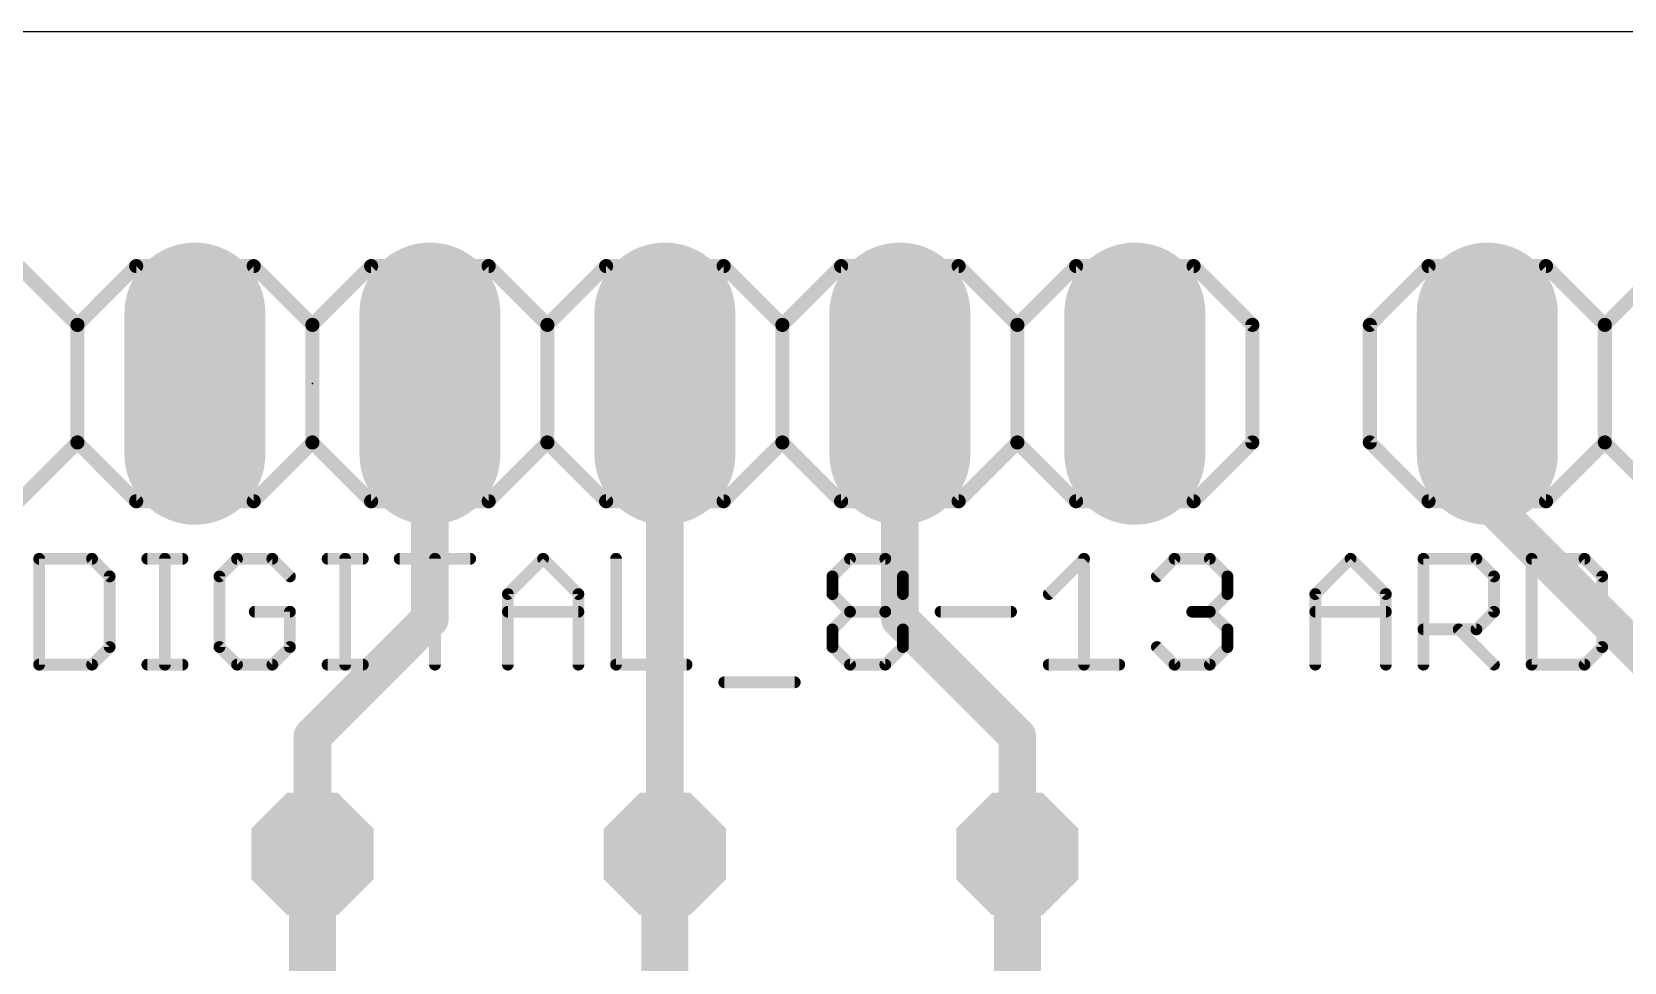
# Model space of a CAD drawing. Extents: x 0 to 79.7, y -0.7 to 54.6.
# Drawn here: x 13.48 to 30.69, y 44.55 to 54.6 of the extents above; entities that cross this region are included whole.
import ezdxf

# ---------------------------------------------------------------- set-up
doc = ezdxf.new("R2010")
doc.units = 0
for name, color, linetype in [('1', 22, 'CONTINUOUS'), ('17', 82, 'CONTINUOUS'), ('20', 7, 'CONTINUOUS'), ('21', 253, 'CONTINUOUS'), ('23', 7, 'CONTINUOUS'), ('25', 253, 'CONTINUOUS'), ('51', 253, 'CONTINUOUS')]:
    doc.layers.add(name, color=color, linetype=linetype)

# ---------------------------------------------------------------- blocks, each defined once
blk = doc.blocks.new('RECT')
blk.add_solid([(-0.5, -0.5), (0.5, -0.5), (-0.5, 0.5), (0.5, 0.5)])
blk = doc.blocks.new('LONGP100')
at = {"const_width": 1}
blk.add_lwpolyline([(-0.5, 0), (0.5, 0)], dxfattribs=at)
at = {"const_width": 0.5}
for points in [[(-0.5, 0.25, 1), (-0.5, -0.25)], [(0.5, -0.25, 1), (0.5, 0.25)]]:
    blk.add_lwpolyline(points, format="xyb", dxfattribs=at)
blk = doc.blocks.new('OCTAGONP')
at = {"const_width": 0.5}
blk.add_lwpolyline([(-0.25, -0.1036), (-0.25, 0.1036), (-0.1036, 0.25), (0.1036, 0.25), (0.25, 0.1036), (0.25, -0.1036), (0.1036, -0.25), (-0.1036, -0.25), (-0.25, -0.1036), (-0.25, 0.1036)], dxfattribs=at)

msp = doc.modelspace()

# ---------------------------------------------------------------- linework, layer by layer
at = {"layer": '1', "const_width": 0.4064}
for points in [[(17.78, 50.8), (17.78, 48.26)], [(20.32, 50.8), (20.32, 45.72)], [(22.86, 50.8), (22.86, 48.26)], [(29.21, 49.53), (29.21, 50.8)], [(33.02, 45.72), (29.21, 49.53)], [(17.78, 48.26), (16.51, 46.99)], [(22.86, 48.26), (24.13, 46.99)], [(16.51, 46.99), (16.51, 45.72)], [(24.13, 46.99), (24.13, 45.72)]]:
    msp.add_lwpolyline(points, dxfattribs=at)
at = {"layer": '1', "const_width": 0.2032}
for points in [[(17.8816, 50.8, 1), (17.6784, 50.8)], [(20.4216, 50.8, 1), (20.2184, 50.8)], [(22.9616, 50.8, 1), (22.7584, 50.8)], [(29.3116, 50.8, 1), (29.1084, 50.8)], [(29.1084, 49.53, 1), (29.3116, 49.53)], [(29.2818, 49.6018, 1), (29.1382, 49.4582)], [(17.8518, 48.1882, 1), (17.7082, 48.3318)], [(22.9318, 48.3318, 1), (22.7882, 48.1882)], [(17.6784, 48.26, 1), (17.8816, 48.26)], [(22.7584, 48.26, 1), (22.9616, 48.26)], [(16.6116, 46.99, 1), (16.4084, 46.99)], [(16.4382, 47.0618, 1), (16.5818, 46.9182)], [(24.2316, 46.99, 1), (24.0284, 46.99)], [(24.0582, 46.9182, 1), (24.2018, 47.0618)], [(16.4084, 45.72, 1), (16.6116, 45.72)], [(20.2184, 45.72, 1), (20.4216, 45.72)], [(24.0284, 45.72, 1), (24.2316, 45.72)]]:
    msp.add_lwpolyline(points, format="xyb", dxfattribs=at)
at = {"layer": '20'}
msp.add_line((79.68, 54.6), (0, 54.6), dxfattribs=at)
at = {"layer": '21', "const_width": 0.1524}
for points in [[(13.335, 52.07), (13.97, 51.435)], [(13.97, 51.435), (14.605, 52.07)], [(14.605, 52.07), (15.875, 52.07)], [(15.875, 52.07), (16.51, 51.435)], [(16.51, 51.435), (17.145, 52.07)], [(17.145, 52.07), (18.415, 52.07)], [(19.05, 51.435), (18.415, 52.07)], [(19.05, 51.435), (19.685, 52.07)], [(19.685, 52.07), (20.955, 52.07)], [(20.955, 52.07), (21.59, 51.435)], [(21.59, 51.435), (22.225, 52.07)], [(22.225, 52.07), (23.495, 52.07)], [(23.495, 52.07), (24.13, 51.435)], [(24.13, 51.435), (24.765, 52.07)], [(24.765, 52.07), (26.035, 52.07)], [(26.67, 51.435), (26.035, 52.07)], [(27.94, 51.435), (28.575, 52.07)], [(28.575, 52.07), (29.845, 52.07)], [(30.48, 51.435), (29.845, 52.07)], [(30.48, 51.435), (31.115, 52.07)], [(13.97, 50.165), (13.97, 51.435)], [(16.51, 50.165), (16.51, 51.435)], [(19.05, 50.165), (19.05, 51.435)], [(21.59, 50.165), (21.59, 51.435)], [(24.13, 50.165), (24.13, 51.435)], [(26.67, 50.165), (26.67, 51.435)], [(27.94, 50.165), (27.94, 51.435)], [(30.48, 50.165), (30.48, 51.435)], [(13.97, 50.165), (13.335, 49.53)], [(14.605, 49.53), (13.97, 50.165)], [(16.51, 50.165), (15.875, 49.53)], [(17.145, 49.53), (16.51, 50.165)], [(18.415, 49.53), (19.05, 50.165)], [(19.685, 49.53), (19.05, 50.165)], [(21.59, 50.165), (20.955, 49.53)], [(22.225, 49.53), (21.59, 50.165)], [(24.13, 50.165), (23.495, 49.53)], [(24.765, 49.53), (24.13, 50.165)], [(26.035, 49.53), (26.67, 50.165)], [(28.575, 49.53), (27.94, 50.165)], [(29.845, 49.53), (30.48, 50.165)], [(31.115, 49.53), (30.48, 50.165)], [(15.875, 49.53), (14.605, 49.53)], [(18.415, 49.53), (17.145, 49.53)], [(20.955, 49.53), (19.685, 49.53)], [(23.495, 49.53), (22.225, 49.53)], [(26.035, 49.53), (24.765, 49.53)], [(29.845, 49.53), (28.575, 49.53)]]:
    msp.add_lwpolyline(points, dxfattribs=at)
at = {"layer": '21', "const_width": 0.0762}
for points in [[(14.605, 52.1081, 1), (14.605, 52.0319)], [(14.6319, 52.0431, 1), (14.5781, 52.0969)], [(15.9019, 52.0969, 1), (15.8481, 52.0431)], [(15.875, 52.0319, 1), (15.875, 52.1081)], [(17.145, 52.1081, 1), (17.145, 52.0319)], [(17.1719, 52.0431, 1), (17.1181, 52.0969)], [(18.4419, 52.0969, 1), (18.3881, 52.0431)], [(18.415, 52.0319, 1), (18.415, 52.1081)], [(19.685, 52.1081, 1), (19.685, 52.0319)], [(19.7119, 52.0431, 1), (19.6581, 52.0969)], [(20.9819, 52.0969, 1), (20.9281, 52.0431)], [(20.955, 52.0319, 1), (20.955, 52.1081)], [(22.225, 52.1081, 1), (22.225, 52.0319)], [(22.2519, 52.0431, 1), (22.1981, 52.0969)], [(23.5219, 52.0969, 1), (23.4681, 52.0431)], [(23.495, 52.0319, 1), (23.495, 52.1081)], [(24.765, 52.1081, 1), (24.765, 52.0319)], [(24.7919, 52.0431, 1), (24.7381, 52.0969)], [(26.0619, 52.0969, 1), (26.0081, 52.0431)], [(26.035, 52.0319, 1), (26.035, 52.1081)], [(28.575, 52.1081, 1), (28.575, 52.0319)], [(28.6019, 52.0431, 1), (28.5481, 52.0969)], [(29.8719, 52.0969, 1), (29.8181, 52.0431)], [(29.845, 52.0319, 1), (29.845, 52.1081)], [(14.0081, 51.435, 1), (13.9319, 51.435)], [(13.9431, 51.4619, 1), (13.9969, 51.4081)], [(13.9431, 51.4081, 1), (13.9969, 51.4619)], [(16.5481, 51.435, 1), (16.4719, 51.435)], [(16.4831, 51.4619, 1), (16.5369, 51.4081)], [(16.4831, 51.4081, 1), (16.5369, 51.4619)], [(19.0881, 51.435, 1), (19.0119, 51.435)], [(19.0231, 51.4619, 1), (19.0769, 51.4081)], [(19.0231, 51.4081, 1), (19.0769, 51.4619)], [(21.6281, 51.435, 1), (21.5519, 51.435)], [(21.5631, 51.4619, 1), (21.6169, 51.4081)], [(21.5631, 51.4081, 1), (21.6169, 51.4619)], [(24.1681, 51.435, 1), (24.0919, 51.435)], [(24.1031, 51.4619, 1), (24.1569, 51.4081)], [(24.1031, 51.4081, 1), (24.1569, 51.4619)], [(26.7081, 51.435, 1), (26.6319, 51.435)], [(26.6431, 51.4081, 1), (26.6969, 51.4619)], [(27.9781, 51.435, 1), (27.9019, 51.435)], [(27.9131, 51.4619, 1), (27.9669, 51.4081)], [(30.5181, 51.435, 1), (30.4419, 51.435)], [(30.4531, 51.4619, 1), (30.5069, 51.4081)], [(30.4531, 51.4081, 1), (30.5069, 51.4619)], [(13.9319, 50.165, 1), (14.0081, 50.165)], [(13.9969, 50.1919, 1), (13.9431, 50.1381)], [(13.9969, 50.1381, 1), (13.9431, 50.1919)], [(16.4719, 50.165, 1), (16.5481, 50.165)], [(16.5369, 50.1919, 1), (16.4831, 50.1381)], [(16.5369, 50.1381, 1), (16.4831, 50.1919)], [(19.0119, 50.165, 1), (19.0881, 50.165)], [(19.0769, 50.1919, 1), (19.0231, 50.1381)], [(19.0769, 50.1381, 1), (19.0231, 50.1919)], [(21.5519, 50.165, 1), (21.6281, 50.165)], [(21.6169, 50.1919, 1), (21.5631, 50.1381)], [(21.6169, 50.1381, 1), (21.5631, 50.1919)], [(24.0919, 50.165, 1), (24.1681, 50.165)], [(24.1569, 50.1919, 1), (24.1031, 50.1381)], [(24.1569, 50.1381, 1), (24.1031, 50.1919)], [(26.6319, 50.165, 1), (26.7081, 50.165)], [(26.6969, 50.1381, 1), (26.6431, 50.1919)], [(27.9019, 50.165, 1), (27.9781, 50.165)], [(27.9669, 50.1919, 1), (27.9131, 50.1381)], [(30.4419, 50.165, 1), (30.5181, 50.165)], [(30.5069, 50.1919, 1), (30.4531, 50.1381)], [(30.5069, 50.1381, 1), (30.4531, 50.1919)], [(14.605, 49.5681, 1), (14.605, 49.4919)], [(14.5781, 49.5031, 1), (14.6319, 49.5569)], [(15.8481, 49.5569, 1), (15.9019, 49.5031)], [(15.875, 49.4919, 1), (15.875, 49.5681)], [(17.145, 49.5681, 1), (17.145, 49.4919)], [(17.1181, 49.5031, 1), (17.1719, 49.5569)], [(18.3881, 49.5569, 1), (18.4419, 49.5031)], [(18.415, 49.4919, 1), (18.415, 49.5681)], [(19.685, 49.5681, 1), (19.685, 49.4919)], [(19.6581, 49.5031, 1), (19.7119, 49.5569)], [(20.9281, 49.5569, 1), (20.9819, 49.5031)], [(20.955, 49.4919, 1), (20.955, 49.5681)], [(22.225, 49.5681, 1), (22.225, 49.4919)], [(22.1981, 49.5031, 1), (22.2519, 49.5569)], [(23.4681, 49.5569, 1), (23.5219, 49.5031)], [(23.495, 49.4919, 1), (23.495, 49.5681)], [(24.765, 49.5681, 1), (24.765, 49.4919)], [(24.7381, 49.5031, 1), (24.7919, 49.5569)], [(26.0081, 49.5569, 1), (26.0619, 49.5031)], [(26.035, 49.4919, 1), (26.035, 49.5681)], [(28.575, 49.5681, 1), (28.575, 49.4919)], [(28.5481, 49.5031, 1), (28.6019, 49.5569)], [(29.8181, 49.5569, 1), (29.8719, 49.5031)], [(29.845, 49.4919, 1), (29.845, 49.5681)]]:
    msp.add_lwpolyline(points, format="xyb", dxfattribs=at)
at = {"layer": '23'}
msp.add_point((16.51, 50.8), dxfattribs=at)
at = {"layer": '25', "const_width": 0.127}
for points in [[(13.5558, 48.9086), (13.5558, 47.7647)], [(14.1277, 48.9086), (13.5558, 48.9086)], [(14.3184, 48.718), (14.1277, 48.9086)], [(14.7251, 48.9086), (15.1064, 48.9086)], [(14.9157, 47.7647), (14.9157, 48.9086)], [(15.6952, 48.9086), (15.5046, 48.718)], [(16.0765, 48.9086), (15.6952, 48.9086)], [(16.2672, 48.718), (16.0765, 48.9086)], [(16.6739, 48.9086), (17.0552, 48.9086)], [(16.8645, 47.7647), (16.8645, 48.9086)], [(17.4534, 48.9086), (18.216, 48.9086)], [(17.8347, 47.7647), (17.8347, 48.9086)], [(18.6227, 48.5273), (19.004, 48.9086)], [(19.004, 48.9086), (19.3853, 48.5273)], [(19.792, 48.9086), (19.792, 47.7647)], [(22.1306, 48.718), (22.3212, 48.9086)], [(22.3212, 48.9086), (22.7025, 48.9086)], [(22.7025, 48.9086), (22.8932, 48.718)], [(24.4692, 48.5273), (24.8505, 48.9086)], [(24.8505, 48.9086), (24.8505, 47.7647)], [(25.6385, 48.718), (25.8291, 48.9086)], [(25.8291, 48.9086), (26.2104, 48.9086)], [(26.2104, 48.9086), (26.4011, 48.718)], [(27.3506, 48.5273), (27.7319, 48.9086)], [(27.7319, 48.9086), (28.1132, 48.5273)], [(28.5199, 47.7647), (28.5199, 48.9086)], [(28.5199, 48.9086), (29.0918, 48.9086)], [(29.0918, 48.9086), (29.2825, 48.718)], [(29.6892, 48.9086), (29.6892, 47.7647)], [(30.2611, 48.9086), (29.6892, 48.9086)], [(30.4518, 48.718), (30.2611, 48.9086)], [(14.3184, 47.9553), (14.3184, 48.718)], [(15.5046, 48.718), (15.5046, 47.9553)], [(22.1306, 48.5273), (22.1306, 48.718)], [(22.8932, 48.718), (22.8932, 48.5273)], [(26.4011, 48.718), (26.4011, 48.5273)], [(29.2825, 48.718), (29.2825, 48.3366)], [(30.4518, 47.9553), (30.4518, 48.718)], [(18.6227, 47.7647), (18.6227, 48.5273)], [(19.3853, 48.5273), (19.3853, 47.7647)], [(22.3212, 48.3366), (22.1306, 48.5273)], [(22.8932, 48.5273), (22.7025, 48.3366)], [(26.4011, 48.5273), (26.2104, 48.3366)], [(27.3506, 47.7647), (27.3506, 48.5273)], [(28.1132, 48.5273), (28.1132, 47.7647)], [(16.2672, 48.3366), (15.8859, 48.3366)], [(16.2672, 47.9553), (16.2672, 48.3366)], [(18.6227, 48.3366), (19.3853, 48.3366)], [(22.1306, 48.146), (22.3212, 48.3366)], [(22.3212, 48.3366), (22.7025, 48.3366)], [(22.7025, 48.3366), (22.8932, 48.146)], [(23.2999, 48.3366), (24.0625, 48.3366)], [(26.2104, 48.3366), (26.0198, 48.3366)], [(26.2104, 48.3366), (26.4011, 48.146)], [(27.3506, 48.3366), (28.1132, 48.3366)], [(29.2825, 48.3366), (29.0918, 48.146)], [(22.1306, 47.9553), (22.1306, 48.146)], [(22.8932, 48.146), (22.8932, 47.9553)], [(26.4011, 48.146), (26.4011, 47.9553)], [(29.0918, 48.146), (28.5199, 48.146)], [(28.9012, 48.146), (29.2825, 47.7647)], [(14.1277, 47.7647), (14.3184, 47.9553)], [(15.5046, 47.9553), (15.6952, 47.7647)], [(16.0765, 47.7647), (16.2672, 47.9553)], [(22.3212, 47.7647), (22.1306, 47.9553)], [(22.8932, 47.9553), (22.7025, 47.7647)], [(25.8291, 47.7647), (25.6385, 47.9553)], [(26.4011, 47.9553), (26.2104, 47.7647)], [(30.2611, 47.7647), (30.4518, 47.9553)], [(13.5558, 47.7647), (14.1277, 47.7647)], [(14.7251, 47.7647), (15.1064, 47.7647)], [(15.6952, 47.7647), (16.0765, 47.7647)], [(16.6739, 47.7647), (17.0552, 47.7647)], [(19.792, 47.7647), (20.5546, 47.7647)], [(22.7025, 47.7647), (22.3212, 47.7647)], [(24.4692, 47.7647), (25.2318, 47.7647)], [(26.2104, 47.7647), (25.8291, 47.7647)], [(29.6892, 47.7647), (30.2611, 47.7647)], [(20.9613, 47.5741), (21.7239, 47.5741)]]:
    msp.add_lwpolyline(points, dxfattribs=at)
at = {"layer": '25', "const_width": 0.0635}
for points in [[(13.5558, 48.9404, 1), (13.5558, 48.8768)], [(13.5876, 48.9086, 1), (13.5241, 48.9086)], [(14.1501, 48.9311, 1), (14.1053, 48.8861)], [(14.1277, 48.8768, 1), (14.1277, 48.9404)], [(14.7251, 48.9404, 1), (14.7251, 48.8768)], [(14.9475, 48.9086, 1), (14.884, 48.9086)], [(15.1064, 48.8768, 1), (15.1064, 48.9404)], [(15.6952, 48.9404, 1), (15.6952, 48.8768)], [(15.7177, 48.8861, 1), (15.6727, 48.9311)], [(16.0989, 48.9311, 1), (16.0541, 48.8861)], [(16.0765, 48.8768, 1), (16.0765, 48.9404)], [(16.6739, 48.9404, 1), (16.6739, 48.8768)], [(16.8962, 48.9086, 1), (16.8328, 48.9086)], [(17.0552, 48.8768, 1), (17.0552, 48.9404)], [(17.4534, 48.9404, 1), (17.4534, 48.8768)], [(17.8665, 48.9086, 1), (17.803, 48.9086)], [(18.216, 48.8768, 1), (18.216, 48.9404)], [(19.0265, 48.9311, 1), (18.9815, 48.8861)], [(19.0265, 48.8861, 1), (18.9815, 48.9311)], [(19.8238, 48.9086, 1), (19.7603, 48.9086)], [(22.3212, 48.9404, 1), (22.3212, 48.8768)], [(22.3437, 48.8861, 1), (22.2987, 48.9311)], [(22.7249, 48.9311, 1), (22.6801, 48.8861)], [(22.7025, 48.8768, 1), (22.7025, 48.9404)], [(24.8822, 48.9086, 1), (24.8188, 48.9086)], [(24.873, 48.8861, 1), (24.828, 48.9311)], [(25.8291, 48.9404, 1), (25.8291, 48.8768)], [(25.8516, 48.8861, 1), (25.8066, 48.9311)], [(26.2328, 48.9311, 1), (26.188, 48.8861)], [(26.2104, 48.8768, 1), (26.2104, 48.9404)], [(27.7544, 48.9311, 1), (27.7094, 48.8861)], [(27.7544, 48.8861, 1), (27.7094, 48.9311)], [(28.5199, 48.9404, 1), (28.5199, 48.8768)], [(28.5516, 48.9086, 1), (28.4882, 48.9086)], [(29.1142, 48.9311, 1), (29.0694, 48.8861)], [(29.0918, 48.8768, 1), (29.0918, 48.9404)], [(29.6892, 48.9404, 1), (29.6892, 48.8768)], [(29.721, 48.9086, 1), (29.6575, 48.9086)], [(30.2835, 48.9311, 1), (30.2387, 48.8861)], [(30.2611, 48.8768, 1), (30.2611, 48.9404)], [(14.3502, 48.718, 1), (14.2866, 48.718)], [(14.296, 48.6955, 1), (14.3408, 48.7405)], [(15.5364, 48.718, 1), (15.4728, 48.718)], [(15.4821, 48.7405, 1), (15.5271, 48.6955)], [(16.2448, 48.6955, 1), (16.2896, 48.7405)], [(22.1081, 48.7405, 1), (22.1531, 48.6955)], [(22.1623, 48.718, 1), (22.0989, 48.718)], [(22.9249, 48.718, 1), (22.8615, 48.718)], [(22.8708, 48.6955, 1), (22.9156, 48.7405)], [(25.616, 48.7405, 1), (25.661, 48.6955)], [(26.4328, 48.718, 1), (26.3694, 48.718)], [(26.3787, 48.6955, 1), (26.4235, 48.7405)], [(29.3143, 48.718, 1), (29.2508, 48.718)], [(29.2601, 48.6955, 1), (29.3049, 48.7405)], [(30.4836, 48.718, 1), (30.4201, 48.718)], [(30.4294, 48.6955, 1), (30.4742, 48.7405)], [(18.6002, 48.5498, 1), (18.6452, 48.5048)], [(18.6545, 48.5273, 1), (18.591, 48.5273)], [(19.417, 48.5273, 1), (19.3536, 48.5273)], [(19.3628, 48.5048, 1), (19.4078, 48.5498)], [(22.1531, 48.5497, 1), (22.1081, 48.5049)], [(22.0989, 48.5273, 1), (22.1623, 48.5273)], [(22.8615, 48.5273, 1), (22.9249, 48.5273)], [(22.9157, 48.5048, 1), (22.8707, 48.5498)], [(24.4467, 48.5498, 1), (24.4917, 48.5048)], [(26.3694, 48.5273, 1), (26.4328, 48.5273)], [(26.4236, 48.5048, 1), (26.3786, 48.5498)], [(27.3281, 48.5498, 1), (27.3731, 48.5048)], [(27.3823, 48.5273, 1), (27.3189, 48.5273)], [(28.145, 48.5273, 1), (28.0815, 48.5273)], [(28.0907, 48.5048, 1), (28.1357, 48.5498)], [(15.8859, 48.3684, 1), (15.8859, 48.3049)], [(16.299, 48.3366, 1), (16.2355, 48.3366)], [(16.2672, 48.3049, 1), (16.2672, 48.3684)], [(18.6227, 48.3684, 1), (18.6227, 48.3049)], [(19.3853, 48.3049, 1), (19.3853, 48.3684)], [(22.3212, 48.3684, 1), (22.3212, 48.3049)], [(22.3437, 48.3141, 1), (22.2987, 48.3591)], [(22.2987, 48.3142, 1), (22.3437, 48.359)], [(22.68, 48.3591, 1), (22.725, 48.3141)], [(22.7249, 48.3591, 1), (22.6801, 48.3141)], [(22.7025, 48.3049, 1), (22.7025, 48.3684)], [(23.2999, 48.3684, 1), (23.2999, 48.3049)], [(24.0625, 48.3049, 1), (24.0625, 48.3684)], [(26.0198, 48.3684, 1), (26.0198, 48.3049)], [(26.1879, 48.3591, 1), (26.2329, 48.3141)], [(26.2328, 48.3591, 1), (26.188, 48.3141)], [(26.2104, 48.3049, 1), (26.2104, 48.3684)], [(27.3506, 48.3684, 1), (27.3506, 48.3049)], [(28.1132, 48.3049, 1), (28.1132, 48.3684)], [(29.2508, 48.3366, 1), (29.3143, 48.3366)], [(29.3049, 48.3141, 1), (29.2601, 48.3591)], [(22.1081, 48.1685, 1), (22.1531, 48.1235)], [(22.1623, 48.146, 1), (22.0989, 48.146)], [(22.9249, 48.146, 1), (22.8615, 48.146)], [(22.8708, 48.1235, 1), (22.9156, 48.1685)], [(26.4328, 48.146, 1), (26.3694, 48.146)], [(26.3787, 48.1235, 1), (26.4235, 48.1685)], [(28.5199, 48.1778, 1), (28.5199, 48.1142)], [(28.9237, 48.1685, 1), (28.8787, 48.1235)], [(29.0694, 48.1685, 1), (29.1142, 48.1235)], [(29.0918, 48.1142, 1), (29.0918, 48.1778)], [(14.2866, 47.9553, 1), (14.3502, 47.9553)], [(14.3408, 47.9328, 1), (14.296, 47.9778)], [(15.5271, 47.9778, 1), (15.4821, 47.9328)], [(15.4728, 47.9553, 1), (15.5364, 47.9553)], [(16.2355, 47.9553, 1), (16.299, 47.9553)], [(16.2896, 47.9328, 1), (16.2448, 47.9778)], [(22.1531, 47.9778, 1), (22.1081, 47.9328)], [(22.0989, 47.9553, 1), (22.1623, 47.9553)], [(22.8615, 47.9553, 1), (22.9249, 47.9553)], [(22.9156, 47.9328, 1), (22.8708, 47.9778)], [(25.661, 47.9778, 1), (25.616, 47.9328)], [(26.3694, 47.9553, 1), (26.4328, 47.9553)], [(26.4235, 47.9328, 1), (26.3787, 47.9778)], [(30.4201, 47.9553, 1), (30.4836, 47.9553)], [(30.4742, 47.9328, 1), (30.4294, 47.9778)], [(13.5558, 47.7965, 1), (13.5558, 47.733)], [(13.5241, 47.7647, 1), (13.5876, 47.7647)], [(14.1053, 47.7872, 1), (14.1501, 47.7422)], [(14.1277, 47.733, 1), (14.1277, 47.7965)], [(14.7251, 47.7965, 1), (14.7251, 47.733)], [(14.884, 47.7647, 1), (14.9475, 47.7647)], [(15.1064, 47.733, 1), (15.1064, 47.7965)], [(15.6952, 47.7965, 1), (15.6952, 47.733)], [(15.6727, 47.7422, 1), (15.7177, 47.7872)], [(16.0541, 47.7872, 1), (16.0989, 47.7422)], [(16.0765, 47.733, 1), (16.0765, 47.7965)], [(16.6739, 47.7965, 1), (16.6739, 47.733)], [(16.8328, 47.7647, 1), (16.8962, 47.7647)], [(17.0552, 47.733, 1), (17.0552, 47.7965)], [(17.803, 47.7647, 1), (17.8665, 47.7647)], [(18.591, 47.7647, 1), (18.6545, 47.7647)], [(19.3536, 47.7647, 1), (19.417, 47.7647)], [(19.792, 47.7965, 1), (19.792, 47.733)], [(19.7603, 47.7647, 1), (19.8238, 47.7647)], [(20.5546, 47.733, 1), (20.5546, 47.7965)], [(22.3212, 47.7965, 1), (22.3212, 47.733)], [(22.2987, 47.7422, 1), (22.3437, 47.7872)], [(22.6801, 47.7872, 1), (22.7249, 47.7422)], [(22.7025, 47.733, 1), (22.7025, 47.7965)], [(24.4692, 47.7965, 1), (24.4692, 47.733)], [(24.8188, 47.7647, 1), (24.8822, 47.7647)], [(25.2318, 47.733, 1), (25.2318, 47.7965)], [(25.8291, 47.7965, 1), (25.8291, 47.733)], [(25.8066, 47.7422, 1), (25.8516, 47.7872)], [(26.188, 47.7872, 1), (26.2328, 47.7422)], [(26.2104, 47.733, 1), (26.2104, 47.7965)], [(27.3189, 47.7647, 1), (27.3823, 47.7647)], [(28.0815, 47.7647, 1), (28.145, 47.7647)], [(28.4882, 47.7647, 1), (28.5516, 47.7647)], [(29.26, 47.7422, 1), (29.305, 47.7872)], [(29.6892, 47.7965, 1), (29.6892, 47.733)], [(29.6575, 47.7647, 1), (29.721, 47.7647)], [(30.2387, 47.7872, 1), (30.2835, 47.7422)], [(30.2611, 47.733, 1), (30.2611, 47.7965)], [(20.9613, 47.6059, 1), (20.9613, 47.5423)], [(21.7239, 47.5423, 1), (21.7239, 47.6059)]]:
    msp.add_lwpolyline(points, format="xyb", dxfattribs=at)
at = {"layer": '51', "const_width": 0.508}
for points in [[(16.51, 45.72), (16.51, 44.831)], [(20.32, 45.72), (20.32, 44.831)], [(24.13, 45.72), (24.13, 44.831)]]:
    msp.add_lwpolyline(points, dxfattribs=at)
at = {"layer": '51', "const_width": 0.254}
for points in [[(16.637, 45.72, 1), (16.383, 45.72)], [(20.447, 45.72, 1), (20.193, 45.72)], [(24.257, 45.72, 1), (24.003, 45.72)], [(16.383, 44.831, 1), (16.637, 44.831)], [(20.193, 44.831, 1), (20.447, 44.831)], [(24.003, 44.831, 1), (24.257, 44.831)]]:
    msp.add_lwpolyline(points, format="xyb", dxfattribs=at)

# ---------------------------------------------------------------- block references
at = {"layer": '17'}
for name, p, xscale, yscale, rotation in [('LONGP100', (15.24, 50.8), 1.524, 1.524, 270), ('LONGP100', (15.24, 50.8), 1.524, 1.524, 270), ('LONGP100', (17.78, 50.8), 1.524, 1.524, 270), ('LONGP100', (17.78, 50.8), 1.524, 1.524, 270), ('LONGP100', (20.32, 50.8), 1.524, 1.524, 270), ('LONGP100', (20.32, 50.8), 1.524, 1.524, 270), ('LONGP100', (22.86, 50.8), 1.524, 1.524, 270), ('LONGP100', (22.86, 50.8), 1.524, 1.524, 270), ('LONGP100', (25.4, 50.8), 1.524, 1.524, 270), ('LONGP100', (25.4, 50.8), 1.524, 1.524, 270), ('LONGP100', (29.21, 50.8), 1.524, 1.524, 270), ('LONGP100', (29.21, 50.8), 1.524, 1.524, 270), ('OCTAGONP', (16.51, 45.72), 1.3208, 1.3208, 90), ('OCTAGONP', (16.51, 45.72), 1.3208, 1.3208, 90), ('OCTAGONP', (20.32, 45.72), 1.3208, 1.3208, 90), ('OCTAGONP', (20.32, 45.72), 1.3208, 1.3208, 90), ('OCTAGONP', (24.13, 45.72), 1.3208, 1.3208, 90), ('OCTAGONP', (24.13, 45.72), 1.3208, 1.3208, 90)]:
    msp.add_blockref(name, p, dxfattribs=dict(at, xscale=xscale, yscale=yscale, rotation=rotation))
at = {"layer": '21', "xscale": 0.381, "yscale": 0.508, "rotation": 90}
for p in [(16.51, 44.6405), (20.32, 44.6405), (24.13, 44.6405)]:
    msp.add_blockref('RECT', p, dxfattribs=at)
at = {"layer": '51', "xscale": 0.508, "yscale": 0.508, "rotation": 180}
for p in [(15.24, 50.8), (17.78, 50.8), (20.32, 50.8), (22.86, 50.8), (25.4, 50.8), (29.21, 50.8)]:
    msp.add_blockref('RECT', p, dxfattribs=at)

doc.saveas('drawing.dxf')
